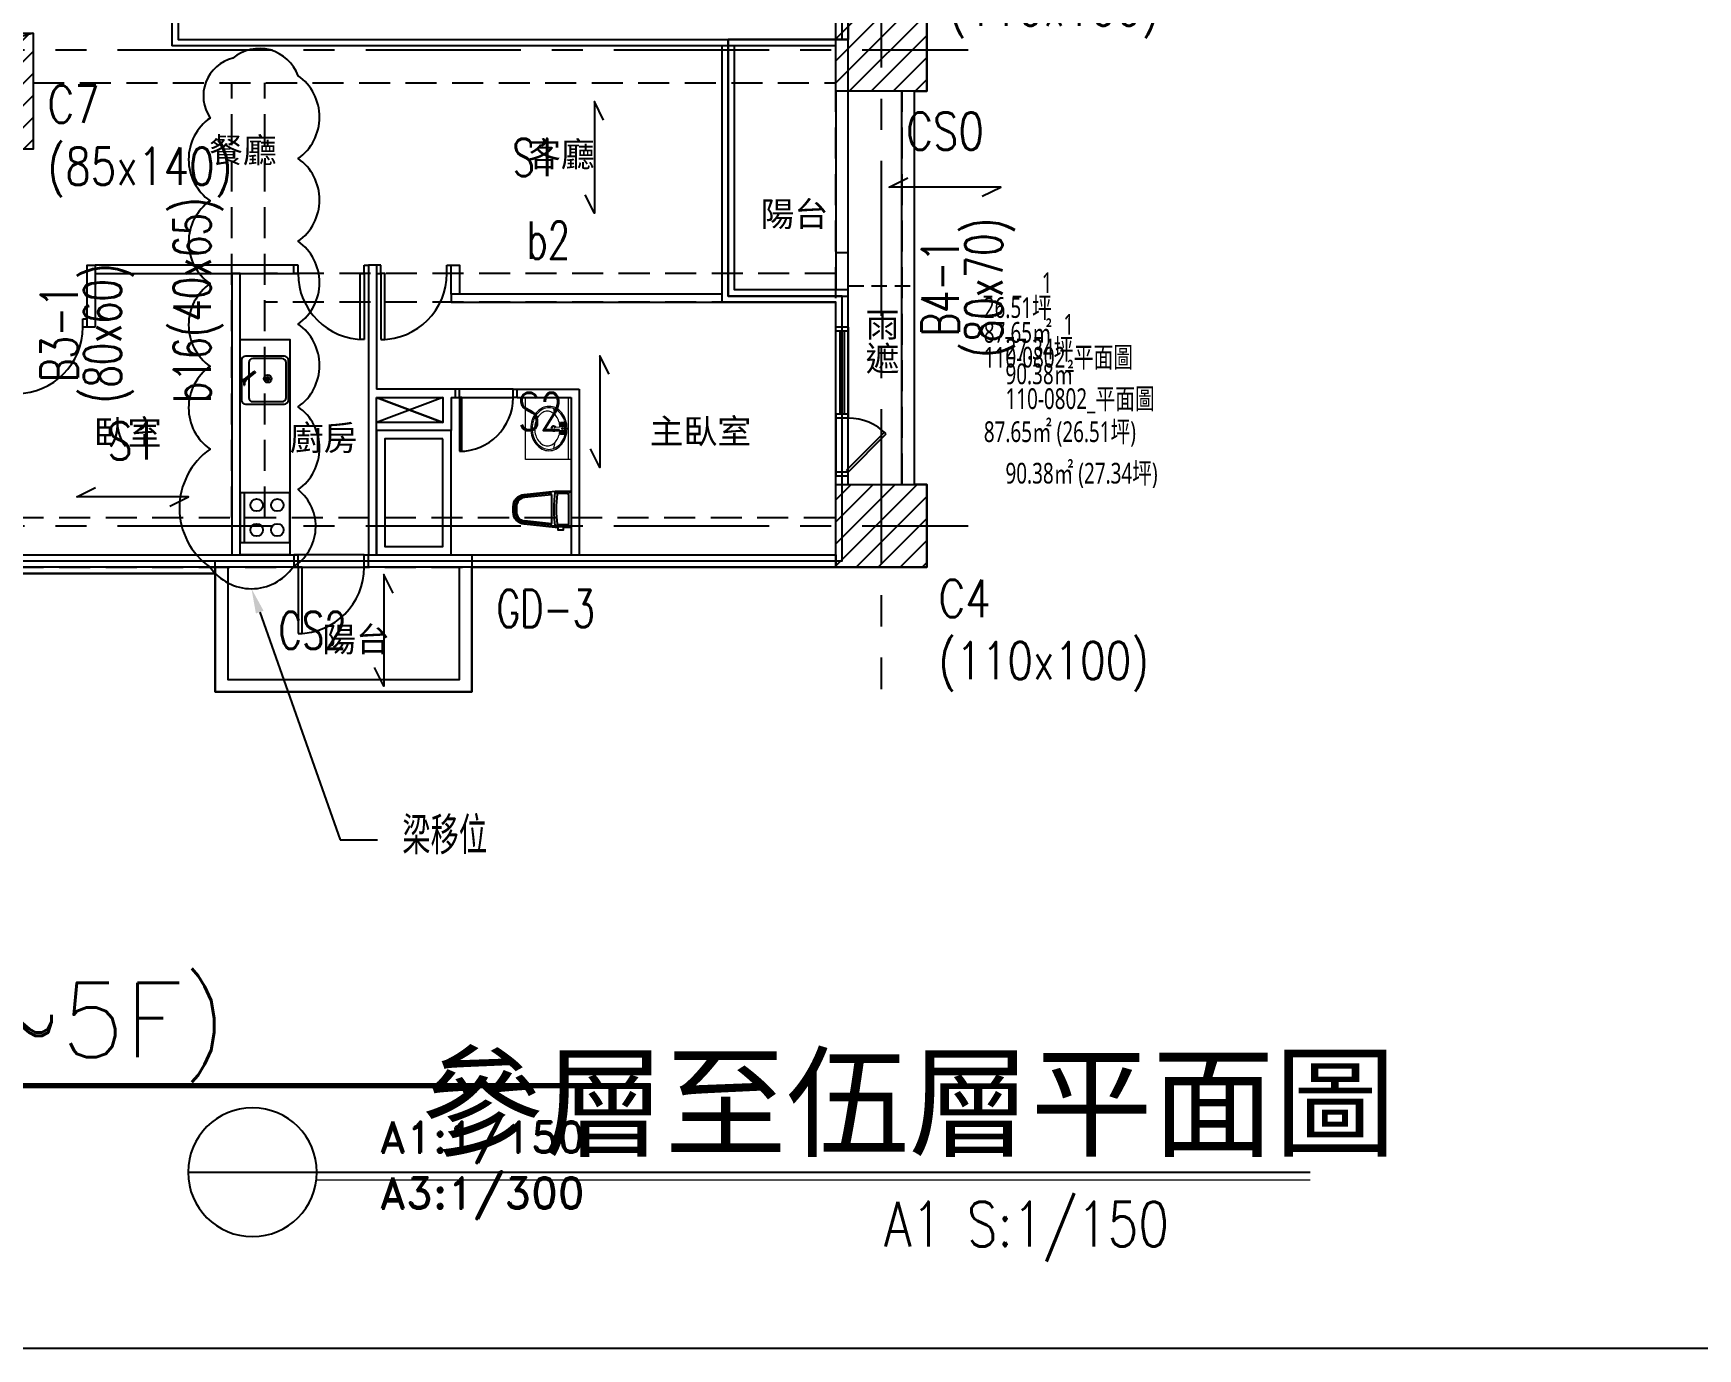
# Model space of a CAD drawing. Header units: millimetres. Extents: x -3377 to 119122, y -22007 to 15479.
# Drawn here: x 41881 to 43892, y 0 to 1589 of the extents above; entities that cross this region are included whole.
import ezdxf
from ezdxf import colors
from ezdxf.entities.mleader import LeaderData, LeaderLine
from ezdxf.enums import TextEntityAlignment as Align
from ezdxf.math import Vec2, Vec3

# ---------------------------------------------------------------- set-up
doc = ezdxf.new("R2010")
doc.units = ezdxf.units.MM
doc.header["$LTSCALE"] = 150
doc.header["$MEASUREMENT"] = 0
for name, pattern in [('CENTER', [2, 1.25, -0.25, 0.25, -0.25]), ('HIDDEN', [0.375, 0.25, -0.125]), ('HIDDEN2', [0.1875, 0.125, -0.0625])]:
    doc.linetypes.add(name, pattern=pattern)
doc.layers.get('0').update_dxf_attribs({"plot": 0})
doc.layers.add('5', color=5, linetype='Continuous', lineweight=13)
for name, color, linetype, plot in [('AREA', 3, 'Continuous', False), ('LABEL', 1, 'Continuous', False), ('S-ARCH', 252, 'Continuous', False), ('S-CLOUD_2022-0304', 4, 'Continuous', False)]:
    doc.layers.add(name, color=color, linetype=linetype, plot=plot)
for name, color, linetype in [('COL', 1, 'Continuous'), ('FIN', 5, 'Continuous'), ('OPEN', 4, 'Continuous'), ('S-COL', 7, 'Continuous'), ('S-COLB', 4, 'HIDDEN'), ('S-GRID', 1, 'CENTER'), ('S-HATCH-COL', 13, 'Continuous'), ('S-OPEN', 13, 'Continuous'), ('S-RCBMB', 3, 'HIDDEN'), ('S-RCBMG', 2, 'HIDDEN'), ('S-SLAB', 5, 'Continuous'), ('S-SLABT', 2, 'Continuous'), ('S-TEXTB', 3, 'Continuous'), ('S-TEXTC', 3, 'Continuous'), ('S-TEXTG', 2, 'Continuous'), ('S-TITLE', 2, 'Continuous'), ('TEXT', 2, 'Continuous'), ('TOIL', 6, 'Continuous'), ('TOILET', 141, 'Continuous'), ('WALL', 2, 'Continuous'), ('WALL2', 3, 'Continuous'), ('WALL3', 4, 'Continuous')]:
    doc.layers.add(name, color=color, linetype=linetype)
doc.styles.add('3E', font='simplex.shx', dxfattribs={"width": 0.8, "height": 45, "bigfont": 'dayus.shx'})
doc.styles.add('C1', font='', dxfattribs={"bigfont": 'japanese.shx'})
doc.styles.add('CD1', font='romand', dxfattribs={"height": 3})
doc.styles.add('CS4', font='romans.shx', dxfattribs={"width": 0.7, "height": 45, "bigfont": 'lsp.shx'})
doc.styles.add('CT', font='')
doc.styles.add('ET', font='simplex.shx', dxfattribs={"width": 0.8})
doc.styles.add('HH', font='')
doc.styles.add('HHV', font='')
doc.styles.add('LSP', font='SIMPLEX.shx', dxfattribs={"width": 0.8, "bigfont": 'lsp.shx'})
doc.styles.get('C1').set_extended_font_data('微軟正黑體')
doc.styles.get('CT').set_extended_font_data('DFKai-SB')
doc.styles.get('HH').set_extended_font_data('Microsoft JhengHei')
doc.styles.get('HHV').set_extended_font_data('@微軟正黑體')

# ---------------------------------------------------------------- blocks, each defined once
blk = doc.blocks.new('LINE(2)')
at = {"layer": 'S-GRID'}
for points in [[(-5535.87, -344.9), (-5535.87, -3083.41)], [(-8859.11, -2310.91), (-5430.87, -2310.91)], [(-8859.11, -2885.91), (-5430.87, -2885.91)]]:
    blk.add_lwpolyline(points, dxfattribs=at)
blk = doc.blocks.new('COL(2F-16F)')
for points in [[(-5590.9, -2260.9), (-5480.9, -2260.9), (-5480.9, -2360.9), (-5590.9, -2360.9)], [(-6645.9, -2290.9), (-6560.9, -2290.9), (-6560.9, -2430.9), (-6645.9, -2430.9)], [(-5590.9, -2835.9), (-5480.9, -2835.9), (-5480.9, -2935.9), (-5590.9, -2935.9)]]:
    blk.add_lwpolyline(points, close=True)
blk = doc.blocks.new('DwFm')
blk.add_lwpolyline([(-12110.4, 0), (0, 0), (0, -7760.1), (-12110.4, -7760.1)], close=True)
at = {"layer": 'DEFPOINTS', "color": 252, "linetype": 'HIDDEN'}
blk.add_lwpolyline([(-6560.9, -6171), (-12110.4, -7760.1)], dxfattribs=at)
blk = doc.blocks.new('A$C04D96F04')
at = {"color": 252, "linetype": 'HIDDEN2'}
blk.add_line((985, -305), (1065, -305), dxfattribs=at)
at = {"color": 252}
for p, q in [((495, -470), (415, -440)), ((495, -440), (415, -470)), ((220, -652.5), (-885, -652.5))]:
    blk.add_line(p, q, dxfattribs=at)
for points in [[(1050, -545), (1050, -70)], [(1065, -545), (1065, -70)]]:
    blk.add_lwpolyline(points, dxfattribs=at)
at = {"layer": '5', "color": 252, "linetype": 'Continuous'}
blk.add_lwpolyline([(342.6, -1385), (1543.3, -1385)], dxfattribs=at)
at = {"layer": 'AREA', "color": 252}
blk.add_lwpolyline([(-30, -637.5), (977.5, -637.5), (977.5, -317.5), (840, -317.5), (840, -7.5), (977.5, -7.5), (977.5, 497.5), (607.5, 497.5), (607.5, 707.5), (840, 707.5), (840, 1022.5), (977.5, 1022.5), (977.5, 1337.5), (-5, 1337.5)], dxfattribs=at)
for points in [[(607.5, 497.5), (607.5, 707.5), (175, 707.5), (175, 567.5), (175, 137.5), (175, 0), (175, -7.5), (840, -7.5), (977.5, -7.5), (977.5, 497.5), (792.5, 497.5)], [(985, -7.5), (985, 30), (985, 30), (985, 495), (985, 495), (985, 505), (792.5, 505), (792.5, 707.5), (175, 707.5), (175, -7.5), (985, -7.5), (985, 30)], [(985, -7.5), (840, -7.5), (840, -317.5), (985, -317.5)], [(220, -637.5), (530, -637.5), (530, -795.5), (220, -795.5)]]:
    blk.add_lwpolyline(points, close=True, dxfattribs=at)
at = {"layer": 'COL', "color": 252}
for points in [[(970, 30), (1080, 30), (1080, -70), (970, -70)], [(-85, 0), (0, 0), (0, -140), (-85, -140)], [(970, -545), (1080, -545), (1080, -645), (970, -645)]]:
    blk.add_lwpolyline(points, close=True, dxfattribs=at)
at = {"layer": 'FIN', "color": 252}
for p, q in [((251.5, -395), (251.5, -443)), ((303.5, -390), (256.5, -390)), ((260.5, -398), (260.5, -440)), ((300.5, -393), (265.5, -393)), ((305.5, -440), (305.5, -398)), ((308.5, -443), (308.5, -395)), ((256.5, -421.2), (253.2, -417.9)), ((256.5, -417.9), (253.2, -421.2)), ((254.5, -421.2), (254.5, -425.2)), ((255.3, -417.9), (267, -408.7)), ((255.5, -421.1), (255.5, -425.2)), ((256.5, -419.5), (268.3, -410.3)), ((266, -409.5), (267.3, -411.1)), ((267.7, -408.8), (268.4, -409.6)), ((285.7, -417.4), (281, -417.4)), ((285, -419), (281.7, -415.7)), ((285, -415.7), (281.7, -419)), ((254.5, -425.2), (255.5, -425.2)), ((256.5, -448), (303.5, -448)), ((265.5, -445), (300.5, -445)), ((310, -555), (250, -555)), ((250, -555), (250, -615)), ((255, -555), (255, -615)), ((310, -615), (310, -555)), ((250, -615), (310, -615))]:
    blk.add_line(p, q, dxfattribs=at)
blk.add_lwpolyline([(250, -370), (310, -370), (310, -630), (250, -630)], close=True, dxfattribs=at)
for centre, radius in [((254.8, -419.6), 1.7), ((283.4, -417.4), 4.63), ((283.4, -417.4), 2.34), ((270, -570), 7.5), ((295, -570), 7.5), ((270, -600), 7.5), ((295, -600), 7.5)]:
    blk.add_circle(centre, radius, dxfattribs=at)
for centre, radius, start, end in [((256.5, -395), 5, 90, 180), ((265.5, -398), 5, 90, 180), ((300.5, -398), 5, 0, 90), ((303.5, -395), 5, 0, 90), ((267.4, -409.1), 0.5, 37.959, 127.959), ((268, -409.9), 0.5, 307.959, 37.959), ((265.5, -440), 5, 180, 270), ((300.5, -440), 5, 270, 0), ((256.5, -443), 5, 180, 270), ((303.5, -443), 5, 270, 0)]:
    blk.add_arc(centre, radius, start, end, dxfattribs=at)
at = {"layer": 'LABEL', "color": 252}
blk.add_lwpolyline([(187.2, -1375.9), (1543.3, -1375.9)], dxfattribs=at)
at = {"layer": 'LABEL', "color": 252, "linetype": 'Continuous'}
blk.add_arc((264.9, -1375.9), 77.8, 180.0000014999924, 179.9999985000077, dxfattribs=at)
at = {"layer": 'OPEN', "color": 252, "linetype": 'Continuous'}
for p, q in [((320, -280), (315, -280)), ((320, -290), (320, -280)), ((400, -290), (400, -280)), ((400, -280), (405, -280)), ((420, -280), (415, -280)), ((420, -290), (420, -280)), ((500, -290), (500, -280)), ((500, -280), (505, -280)), ((315, -290), (320, -290)), ((395, -370), (395, -290)), ((395, -290), (400, -290)), ((405, -290), (400, -290)), ((400, -290), (400, -370)), ((415, -290), (420, -290)), ((420, -290), (420, -370)), ((425, -290), (420, -290)), ((425, -370), (425, -290)), ((505, -290), (500, -290)), ((60, -355), (60, -345)), ((60, -345), (65, -345)), ((65, -355), (60, -355)), ((970, -360), (970, -355)), ((985, -360), (970, -360)), ((970, -460), (970, -360)), ((975, -360), (975, -460)), ((980, -360), (980, -460)), ((985, -355), (985, -360)), ((985, -360), (985, -460)), ((400, -370), (395, -370)), ((420, -370), (425, -370)), ((515, -430), (510, -430)), ((510, -440), (515, -440)), ((515, -440), (515, -430)), ((580, -430), (515, -430)), ((515, -440), (580, -440)), ((515, -440), (515, -505)), ((518, -440), (515, -440)), ((518, -505), (518, -440)), ((580, -440), (580, -430)), ((580, -430), (585, -430)), ((585, -440), (580, -440)), ((985, -460), (970, -460)), ((970, -460), (970, -465)), ((985, -465), (985, -460)), ((515, -505), (518, -505)), ((320, -630), (315, -630)), ((320, -645), (320, -630)), ((400, -630), (320, -630)), ((400, -645), (400, -630)), ((400, -630), (405, -630)), ((315, -645), (320, -645)), ((320, -645), (400, -645)), ((320, -645), (320, -725)), ((325, -645), (320, -645)), ((325, -725), (325, -645)), ((405, -645), (400, -645)), ((320, -725), (325, -725))]:
    blk.add_line(p, q, dxfattribs=at)
at = {"layer": 'OPEN', "color": 252, "linetype": 'Continuous', "lineweight": -2}
for p, q in [((970, -465), (970, -460)), ((985, -460), (985, -465)), ((985, -465), (970, -465)), ((970, -465), (970, -530)), ((1028.8, -481.9), (982.9, -527.9)), ((985, -530), (985, -465)), ((1031, -484), (1028.8, -481.9)), ((985, -530), (1031, -484)), ((985, -530), (970, -530)), ((970, -530), (970, -535)), ((982.9, -527.9), (985, -530)), ((985, -535), (985, -530))]:
    blk.add_line(p, q, dxfattribs=at)
at = {"layer": 'OPEN', "color": 252}
for points in [[(505, -480), (415, -480), (415, -630), (505, -630)], [(495, -490), (425, -490), (425, -620), (495, -620)]]:
    blk.add_lwpolyline(points, close=True, dxfattribs=at)
at = {"layer": 'OPEN', "color": 252, "linetype": 'Continuous'}
for centre, radius, start, end in [((400, -290), 80, 180, 270), ((420, -290), 80, 270, 0), ((-20, -355), 80, 270, 0), ((515, -440), 65, 270, 0), ((320, -645), 80, 270, 0)]:
    blk.add_arc(centre, radius, start, end, dxfattribs=at)
at = {"layer": 'OPEN', "color": 252, "linetype": 'Continuous', "lineweight": -2}
blk.add_arc((985, -530), 65, 45, 90, dxfattribs=at)
at = {"layer": 'TOIL', "color": 252}
for p, q in [((624.3, -555.7), (593.6, -558.9)), ((626.5, -557.5), (593.8, -560.9)), ((626.5, -557.7), (626.5, -592.3)), ((633.7, -556.2), (631, -553)), ((646, -556), (634.4, -556)), ((646.7, -556.3), (649.4, -553.6)), ((647, -557), (647, -593)), ((582, -571.9), (582, -578.1)), ((584, -571.9), (584, -578.1)), ((624.3, -594.3), (593.6, -591)), ((626.5, -592.5), (593.8, -589.1)), ((633.7, -593.8), (631, -597)), ((646, -594), (634.4, -594)), ((640.6, -596.4), (634.6, -596.4)), ((634.6, -596.4), (634.6, -596.4)), ((634.6, -596.4), (634.6, -596.4)), ((634.6, -596.4), (634.6, -596.4)), ((634.6, -596.4), (634.6, -596.4)), ((634.6, -596.4), (634.6, -597)), ((640.6, -596.4), (640.6, -597)), ((646.7, -593.7), (649.4, -596.4))]:
    blk.add_line(p, q, dxfattribs=at)
at = {"layer": 'TOIL', "color": 252, "elevation": 0}
blk.add_lwpolyline([(640.6, -597), (640.6, -600.4), (634.6, -600.4), (634.6, -597), (631, -597), (593.4, -593, -0.383798), (580, -578.1), (580, -571.9, -0.383798), (593.4, -557), (631, -553), (648, -553, -0.414214), (650, -555), (650, -595, -0.414214), (648, -597)], format="xyb", close=True, dxfattribs=at)
at = {"layer": 'TOIL', "color": 252}
for centre, radius, start, end in [((595, -571.9), 13, 96.0132, 180), ((595, -571.9), 11, 96.0132, 180), ((624.5, -557.7), 2, 0, 96.0132), ((751, -575), 122, 169.6111, 190.3889), ((751, -575), 119, 171.2257, 188.7743), ((634.4, -557), 1, 90, 171.2257), ((646, -557), 1, 0, 90), ((595, -578.1), 13, 180, 263.9868), ((595, -578.1), 11, 180, 263.9868), ((624.5, -592.3), 2, 263.9868, 0), ((634.4, -593), 1, 188.7743, 270), ((646, -593), 1, 270, 0)]:
    blk.add_arc(centre, radius, start, end, dxfattribs=at)
at = {"layer": 'TOILET', "color": 252, "lineweight": 13}
for p, q in [((595, -515), (595, -440)), ((650, -440), (595, -440)), ((647, -515), (647, -440)), ((650, -440), (650, -515)), ((630.9, -461.1), (629, -453.4)), ((631.2, -475.9), (641.9, -475.1)), ((631.2, -479.1), (641.9, -479.9)), ((641.9, -470.3), (637.1, -470.3)), ((637.1, -475.5), (637.1, -470.3)), ((641.9, -472.7), (637.1, -472.7)), ((637.1, -484.7), (637.1, -479.5)), ((641.9, -482.3), (637.1, -482.3)), ((637.8, -474.4), (641.2, -471)), ((637.8, -471), (641.2, -474.4)), ((637.8, -484), (641.2, -480.6)), ((637.8, -480.6), (641.2, -484)), ((639.5, -475.1), (639.5, -470.3)), ((639.5, -484.7), (639.5, -479.9)), ((641.9, -484.7), (641.9, -470.3)), ((629, -501.6), (630.9, -493.9)), ((641.9, -484.7), (637.1, -484.7)), ((650, -515), (595, -515))]:
    blk.add_line(p, q, dxfattribs=at)
for centre, radius in [((639.5, -472.7), 2.39), ((639.5, -482.3), 2.39), ((639.5, -477.5), 0.955)]:
    blk.add_circle(centre, radius, dxfattribs=at)
for centre, radius, start, end in [((628.6, -475.7), 27, 140.5995, 161.2094), ((628.6, -475.7), 25.4, 140.5995, 161.2094), ((628.2, -475.5), 21.8, 143.9727, 163.2354), ((625.4, -473.1), 22.8, 116.76, 140.5995), ((625.4, -473.1), 21.2, 116.76, 140.5995), ((624, -472.4), 16.6, 119.6635, 143.9728), ((623.3, -468.9), 18.2, 90.0001, 116.7601), ((623.3, -468.9), 16.5, 90.0001, 116.7601), ((621.4, -467.8), 11.3, 90.0001, 119.6635), ((621.4, -467.8), 11.3, 60.3367, 90.0001), ((623.3, -468.9), 18.2, 63.2401, 90.0001), ((623.3, -468.9), 16.5, 63.2401, 90.0001), ((618.7, -472.4), 16.6, 36.0274, 60.3367), ((621.2, -473.1), 21.2, 39.4007, 63.2402), ((621.2, -473.1), 22.8, 39.4007, 63.2402), ((614.5, -475.5), 21.8, 16.7648, 36.0275), ((617.9, -475.7), 25.4, 18.7908, 39.4008), ((617.9, -475.7), 27, 18.7908, 39.4008), ((633.8, -477.5), 32.4, 161.2094, 180.0001), ((633.8, -477.5), 32.4, 180.0001, 198.7908), ((633.8, -477.5), 30.8, 161.2094, 180.0001), ((633.8, -477.5), 30.8, 180.0001, 198.7908), ((634.9, -477.5), 28.8, 163.2353, 180.0001), ((634.9, -477.5), 28.8, 180.0001, 196.7649), ((629, -477.5), 3.34, 28.7784, 331.2218), ((629, -477.5), 2.39, 39.073, 320.9273), ((631.2, -477.5), 1.56, 90.0001, 270.0001), ((607.9, -477.5), 28.8, 3.9273, 16.7648), ((607.9, -477.5), 28.8, 343.2354, 356.0729), ((612.8, -477.5), 30.8, 0.0001, 18.7908), ((612.8, -477.5), 30.8, 341.2094, 0.0001), ((612.8, -477.5), 32.4, 0.0001, 18.7908), ((612.8, -477.5), 32.4, 341.2094, 0.0001), ((628.6, -479.2), 27, 198.7908, 219.4008), ((628.6, -479.2), 25.4, 198.7908, 219.4008), ((628.2, -479.5), 21.8, 196.7648, 216.0275), ((625.4, -481.9), 22.8, 219.4007, 243.2402), ((625.4, -481.9), 21.2, 219.4007, 243.2402), ((624, -482.6), 16.6, 216.0274, 240.3368), ((623.3, -486.1), 18.2, 243.2401, 270.0001), ((621.4, -487.2), 11.3, 240.3367, 270.0001), ((623.3, -486.1), 16.5, 243.2401, 270.0001), ((621.4, -487.2), 11.3, 270.0001, 299.6635), ((623.3, -486.1), 16.5, 270.0001, 296.7601), ((623.3, -486.1), 18.2, 270.0001, 296.7601), ((618.7, -482.6), 16.6, 299.6635, 323.9728), ((621.2, -481.9), 21.2, 296.76, 320.5995), ((621.2, -481.9), 22.8, 296.76, 320.5995), ((614.5, -479.5), 21.8, 323.9727, 343.2354), ((617.9, -479.2), 25.4, 320.5995, 341.2094), ((617.9, -479.2), 27, 320.5994, 341.2094)]:
    blk.add_arc(centre, radius, start, end, dxfattribs=at)
at = {"layer": 'WALL', "color": 252}
for p, q in [((167.5, 195), (167.5, -15)), ((970, -15), (167.5, -15)), ((985, -355), (970, -355)), ((985, -535), (970, -535)), ((-25, -630), (320, -630)), ((315, -630), (315, -645)), ((530, -630), (530, -645)), ((540, -630), (540, -630)), ((540, -630), (540, -630)), ((320, -645), (-25, -645))]:
    blk.add_line(p, q, dxfattribs=at)
at = {"layer": 'WALL', "color": 252, "linetype": 'Continuous'}
blk.add_line((832.5, -325), (970, -325), dxfattribs=at)
at = {"layer": 'WALL', "color": 252}
for points in [[(970, -545), (970, -325), (832.5, -325), (832.5, -15)], [(985, -545), (985, -310), (847.5, -310), (847.5, -15)], [(985, -310), (985, -265), (970, -265), (970, -310)]]:
    blk.add_lwpolyline(points, dxfattribs=at)
blk.add_lwpolyline([(970, -645), (405, -645), (405, -630), (970, -630)], close=True, dxfattribs=at)
at = {"layer": 'WALL2', "color": 252}
for p, q in [((405, -280), (405, -630)), ((415, -280), (405, -280)), ((415, -280), (415, -430)), ((510, -430), (415, -430)), ((415, -630), (415, -440)), ((415, -440), (495, -440)), ((505, -440), (510, -440)), ((510, -430), (510, -440)), ((585, -430), (660, -430)), ((585, -440), (585, -430)), ((585, -440), (650, -440)), ((650, -440), (650, -630)), ((660, -430), (660, -630)), ((225, -630), (235, -630)), ((405, -630), (405, -630)), ((405, -630), (405, -630)), ((405, -630), (405, -630)), ((405, -630), (405, -630)), ((405, -630), (425, -630))]:
    blk.add_line(p, q, dxfattribs=at)
for points in [[(75, -355), (65, -355), (65, -280), (75, -280)], [(315, -280), (75, -280), (75, -290), (315, -290)], [(240, -630), (250, -630), (250, -290), (240, -290)], [(505, -325), (832.5, -325), (832.5, -315), (505, -315)]]:
    blk.add_lwpolyline(points, close=True, dxfattribs=at)
for points in [[(505, -280), (515, -280), (515, -315), (505, -315), (505, -280)], [(505, -440), (505, -480), (415, -480)], [(495, -440), (495, -470), (415, -470)]]:
    blk.add_lwpolyline(points, dxfattribs=at)
at = {"layer": 'WALL3', "color": 252}
for p, q in [((970, -70), (970, -310)), ((985, -305), (985, -70))]:
    blk.add_line(p, q, dxfattribs=at)
for points in [[(220, -645), (220, -795.5), (530, -795.5), (530, -645)], [(235, -645), (235, -780.5), (515, -780.5), (515, -645)]]:
    blk.add_lwpolyline(points, dxfattribs=at)
at = {"layer": 'AREA', "color": 252, "style": 'C1', "width": 0.7}
for s, p in [('1', (1218.9, -313.8)), ('_', (1148.9, -313.8)), ('26.51坪', (1148.9, -343.8)), ('_', (1183.9, -313.8)), ('1', (1245.1, -363.9)), ('87.65㎡', (1148.9, -373.8)), ('110-0802_平面圖', (1148.9, -403.8)), ('_', (1175.1, -363.9)), ('27.34坪', (1175.1, -393.9)), ('_', (1210.1, -363.9)), ('90.38㎡', (1175.1, -423.9)), ('110-0802_平面圖', (1175.1, -453.9)), ('87.65㎡ (26.51坪)', (1148.9, -493.8)), ('90.38㎡ (27.34坪)', (1175.1, -543.9))]:
    blk.add_text(s, height=25, dxfattribs=at).set_placement(p)
at = {"layer": 'TEXT', "color": 252, "style": 'HH'}
for s, p in [('餐廳', (253.4, -156.2)), ('客廳', (637.7, -161.1)), ('陽台', (920, -233.3)), ('臥室', (114.1, -497.1)), ('主臥室', (806.4, -495.8)), ('廚房', (351, -503.7)), ('陽台', (390.2, -747.1))]:
    blk.add_text(s, height=30, dxfattribs=at).set_placement(p, align=Align.CENTER)
at = {"layer": 'TEXT', "color": 252, "style": 'HHV'}
blk.add_text('雨遮', height=30, rotation=270, dxfattribs=at).set_placement((1010.9, -371.9), align=Align.CENTER)
at = {"layer": 'TEXT', "color": 252, "linetype": 'Continuous', "style": 'CT', "width": 1}
blk.add_text('參層至伍層平面圖', height=108, dxfattribs=at).set_placement((468.8, -1345.6))
at = {"layer": 'TEXT', "color": 252, "style": 'ET', "width": 0.8}
blk.add_text('A1 S:1/150', height=54, dxfattribs=at).set_placement((1372.7, -1465.6), align=Align.RIGHT)
blk = doc.blocks.new('2022-0217')
blk.add_blockref('A$C04D96F04', (29770.3, -6171))

msp = doc.modelspace()

# ---------------------------------------------------------------- hatches: boundary and pattern name
at = {"layer": 'S-HATCH-COL'}
h = msp.add_hatch(dxfattribs=at)
h.set_pattern_fill('ANSI31', color=256, scale=150, style=0)
h.set_pattern_definition([(45, (0, -3880.068), (-13.258252, 13.258252), [])])
h.paths.add_polyline_path([(42850.73, 2359.16), (42960.73, 2359.16), (42960.73, 2259.16), (42850.73, 2259.16)])
h.paths.add_polyline_path([(42850.73, 1619.16), (42960.73, 1619.16), (42960.73, 1519.16), (42850.73, 1519.16)])
h.paths.add_polyline_path([(42850.73, 1044.16), (42960.73, 1044.16), (42960.73, 944.16), (42850.73, 944.16)])
h.paths.add_polyline_path([(41745.73, 1044.16), (41855.73, 1044.16), (41855.73, 944.16), (41745.73, 944.16)])
h.paths.add_polyline_path([(41090.73, 1044.16), (40980.73, 1044.16), (40980.73, 944.16), (41090.73, 944.16)])
h.paths.add_polyline_path([(40075.73, 2934.16), (40185.73, 2934.16), (40185.73, 2834.16), (40075.73, 2834.16)])
h.paths.add_polyline_path([(40075.73, 2369.16), (40185.73, 2369.16), (40185.73, 2269.16), (40075.73, 2269.16)])
h.paths.add_polyline_path([(40075.73, 1634.16), (40185.73, 1634.16), (40185.73, 1534.16), (40075.73, 1534.16)])
h.paths.add_polyline_path([(40075.73, 1044.16), (40185.73, 1044.16), (40185.73, 944.16), (40075.73, 944.16)])
h.paths.add_polyline_path([(41060.73, 2934.16), (40975.73, 2934.16), (40975.73, 2834.16), (41060.73, 2834.16)])
h.paths.add_polyline_path([(41795.73, 1589.16), (41880.73, 1589.16), (41880.73, 1449.16), (41795.73, 1449.16)])
h.paths.add_polyline_path([(41795.73, 2414.16), (41880.73, 2414.16), (41880.73, 2274.16), (41795.73, 2274.16)])
h.paths.add_polyline_path([(41060.73, 2414.16), (40975.73, 2414.16), (40975.73, 2274.16), (41060.73, 2274.16)])
h.paths.add_polyline_path([(40975.73, 1589.16), (41060.73, 1589.16), (41060.73, 1449.16), (40975.73, 1449.16)])
h.paths.add_polyline_path([(41795.73, 2934.16), (41880.73, 2934.16), (41880.73, 2834.16), (41795.73, 2834.16)])
h.paths.add_polyline_path([(42850.73, 2934.16), (42960.73, 2934.16), (42960.73, 2834.16), (42850.73, 2834.16)])

# ---------------------------------------------------------------- linework, layer by layer
at = {"layer": 'S-CLOUD_2022-0304'}
msp.add_lwpolyline([(42094.46, 944.16, 0.5205671), (42194.46, 944.16, 0.5205671), (42200.73, 1037.89, 0.5205671), (42200.73, 1137.89, 0.5205671), (42200.73, 1237.89, 0.5205671), (42200.73, 1337.89, 0.5205671), (42200.73, 1437.89, 0.5205671), (42200.73, 1537.89, 0.5205671), (42122.04, 1559.2, 0.5205671), (42094.46, 1486.78, 0.5205671), (42094.46, 1386.78, 0.5205671), (42094.46, 1286.78, 0.5205671), (42094.46, 1186.78, 0.5205671), (42094.46, 1086.78, 0.5205671)], format="xyb", close=True, dxfattribs=at)
at = {"layer": 'S-OPEN'}
for p, q in [((42295.73, 1149.16), (42375.73, 1119.16)), ((42375.73, 1149.16), (42295.73, 1119.16))]:
    msp.add_line(p, q, dxfattribs=at)
at = {"layer": 'S-RCBMB'}
for p, q in [((42120.73, 1004.16), (42120.73, 1529.16)), ((42160.73, 1004.16), (42160.73, 1529.16)), ((42850.73, 1299.16), (42160.73, 1299.16)), ((42850.73, 1264.16), (42160.73, 1264.16))]:
    msp.add_line(p, q, dxfattribs=at)
at = {"layer": 'S-RCBMG'}
for p, q in [((41880.73, 1529.16), (42850.73, 1529.16)), ((42850.73, 1044.16), (42850.73, 1519.16)), ((42930.73, 1044.16), (42930.73, 1519.16)), ((41855.73, 1004.16), (42850.73, 1004.16)), ((41855.73, 944.16), (42850.73, 944.16))]:
    msp.add_line(p, q, dxfattribs=at)
at = {"layer": 'S-SLAB'}
msp.add_lwpolyline([(41745.73, 936.66), (42100.73, 936.66), (42100.73, 793.66), (42410.73, 793.66), (42410.73, 944.16), (42960.73, 944.16), (42960.73, 1044.16), (42945.73, 1044.16), (42945.73, 1519.16), (42960.73, 1519.16), (42960.73, 1619.16), (42945.73, 1619.16), (42945.73, 2084.16), (42945.73, 2084.16), (42945.73, 2259.16), (42960.73, 2259.16), (42960.73, 2359.16), (42945.73, 2359.16), (42945.73, 2834.16), (42960.73, 2834.16), (42960.73, 2934.16), (41795.73, 2934.16)], dxfattribs=at)
msp.add_lwpolyline([(42295.73, 1149.16), (42375.73, 1149.16), (42375.73, 1119.16), (42295.73, 1119.16)], close=True, dxfattribs=at)
at = {"layer": 'S-SLABT', "color": 1}
for points in [[(42570.11, 1484.18), (42558.86, 1506.68), (42558.86, 1371.68), (42547.61, 1394.18)], [(43027.72, 1392.2), (43050.22, 1403.45), (42915.22, 1403.45), (42937.72, 1414.7)], [(42576.85, 1177.19), (42565.6, 1199.69), (42565.6, 1064.69), (42554.35, 1087.19)], [(42045.73, 1017.92), (42068.23, 1029.17), (41933.23, 1029.17), (41955.73, 1040.42)], [(42315.76, 912.86), (42304.51, 935.36), (42304.51, 800.36), (42293.26, 822.86)]]:
    msp.add_lwpolyline(points, dxfattribs=at)
at = {"layer": 'S-TITLE', "const_width": 6.25}
msp.add_lwpolyline([(40409.93, 317.68), (42626.54, 317.68)], dxfattribs=at)

# ---------------------------------------------------------------- block references
msp.add_blockref('DwFm', (48441.6, 7760.14))
at = {"layer": 'S-ARCH'}
msp.add_blockref('2022-0217', (12110.4, 7760.14), dxfattribs=at)
at = {"layer": 'S-COL'}
msp.add_blockref('COL(2F-16F)', (48441.6, 3880.07), dxfattribs=at)
at = {"layer": 'S-COLB'}
msp.add_blockref('COL(2F-16F)', (48441.6, 3880.07), dxfattribs=at)
at = {"layer": 'S-GRID'}
msp.add_blockref('LINE(2)', (48441.6, 3880.07), dxfattribs=at)

# ---------------------------------------------------------------- texts
at = {"layer": 'S-SLABT', "color": 2, "style": '3E', "width": 0.8}
for s, p in [('CS0', (42982.72, 1448.45)), ('S1', (42000.73, 1074.17))]:
    msp.add_text(s, height=45, dxfattribs=at).set_placement(p, align=Align.CENTER)
at = {"layer": 'S-SLABT', "color": 2, "style": 'CS4', "width": 0.7}
for s, p in [('S1', (42513.86, 1416.68)), ('S2', (42520.6, 1109.69)), ('CS2', (42259.51, 845.36))]:
    msp.add_text(s, height=45, dxfattribs=at).set_placement(p, align=Align.RIGHT)
at = {"layer": 'S-TEXTB', "linetype": 'Continuous', "style": 'CS4', "width": 0.7}
msp.add_text('b16(40x65)', height=45, rotation=90, dxfattribs=at).set_placement((42075.94, 1266.66), align=Align.MIDDLE)
msp.add_text('b2', height=45, dxfattribs=at).set_placement((42503.23, 1339.16, 0), align=Align.MIDDLE)
at = {"layer": 'S-TEXTC', "style": 'CS4', "width": 0.8}
for s, p in [('(110x100)', (42987.34, 1598.32)), ('C7', (41897.79, 1481.01)), ('(85x140)', (41897.79, 1406.01)), ('C4', (42974.76, 883.84)), ('(110x100)', (42974.76, 808.84))]:
    msp.add_text(s, height=45, dxfattribs=at).set_placement(p)
at = {"layer": 'S-TEXTG', "style": 'CS4', "width": 0.7}
msp.add_text('GD-3', height=45, dxfattribs=at).set_placement((42440.73, 894.16, 0), align=Align.MIDDLE_LEFT)
at = {"layer": 'S-TEXTG', "char_height": 45, "attachment_point": 5, "rotation": 90, "line_spacing_factor": 0.7, "style": 'CS4'}
for s, insert in [('{\\W0.7;B4-1\\P(80x70)}', (43010.73, 1281.66)), ('{\\W0.7;B3-1\\P(80x60)}', (41945.73, 1226.66))]:
    msp.add_mtext(s, dxfattribs=dict(at, insert=insert))
at = {"layer": 'S-TITLE', "style": 'CS4'}
msp.add_text('三層至五層結構平面圖(3F~5F)', height=90, dxfattribs=at).set_placement((40766.12, 352.08))
at = {"layer": 'S-TITLE', "style": 'CD1'}
for s, p in [('A1:1/150', (42546.77, 236.87)), ('A3:1/300', (42546.77, 169.37))]:
    msp.add_text(s, height=37.5, dxfattribs=at).set_placement(p, align=Align.RIGHT)

# ---------------------------------------------------------------- leaders
at = {"layer": 'S-CLOUD_2022-0304'}
ml = msp.add_multileader_mtext('Standard', dxfattribs=at)
ml.set_content('梁移位', color=256, style='LSP')
ml.set_leader_properties(color=256)
ml.build(insert=Vec2(0, 0))
ml.multileader.update_dxf_attribs({"text_left_attachment_type": 2, "text_right_attachment_type": 2, "dogleg_length": 3, "arrow_head_size": 30, "scale": 15})
ctx = ml.context
ctx.base_point, ctx.scale, ctx.char_height, ctx.arrow_head_size, ctx.landing_gap_size, ctx.plane_origin = Vec3(42296.66, 614.79), 15, 45, 30, 30, Vec3(42144.46, 918.13)
ctx.left_attachment, ctx.right_attachment = 2, 2
notes = []
notes.append((ctx, [(0, (1, 1, 0), (42251.66, 614.79), (1, 0), 45, [(0, [(42144.46, 918.13)], 0, [])])]))
ctx.mtext.insert, ctx.mtext.flow_direction = Vec3(42326.66, 642.36), 5
for ctx, leaders in notes:
    for number, flags, end, landing, length, lines in leaders:
        leader = LeaderData()
        leader.index, (leader.has_last_leader_line, leader.has_dogleg_vector, leader.attachment_direction) = number, flags
        leader.last_leader_point, leader.dogleg_vector, leader.dogleg_length = Vec3(end), Vec3(landing), length
        for number, points, colour, breaks in lines:
            line = LeaderLine()
            line.index, line.vertices, line.color, line.breaks = number, Vec3.list(points), colors.encode_raw_color(colour), breaks
            leader.lines.append(line)
        ctx.leaders.append(leader)

doc.saveas('drawing.dxf')
